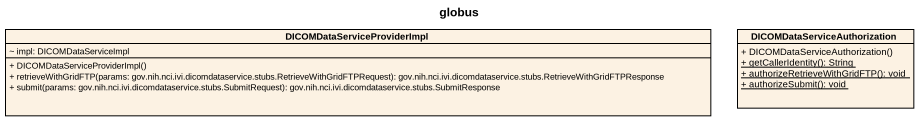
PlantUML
@startuml
title globus
hide circle
hide empty members
skinparam classAttributeIconSize 0
class DICOMDataServiceProviderImpl {
  ~ impl: DICOMDataServiceImpl
  + DICOMDataServiceProviderImpl()
  + retrieveWithGridFTP(params: gov.nih.nci.ivi.dicomdataservice.stubs.RetrieveWithGridFTPRequest): gov.nih.nci.ivi.dicomdataservice.stubs.RetrieveWithGridFTPResponse
  + submit(params: gov.nih.nci.ivi.dicomdataservice.stubs.SubmitRequest): gov.nih.nci.ivi.dicomdataservice.stubs.SubmitResponse
}
class "DICOMDataServiceAuthorization" as DICOMDataServiceAuthorizatio {
  + DICOMDataServiceAuthorization()
  {static} + getCallerIdentity(): String
  {static} + authorizeRetrieveWithGridFTP(): void
  {static} + authorizeSubmit(): void
}
@enduml
